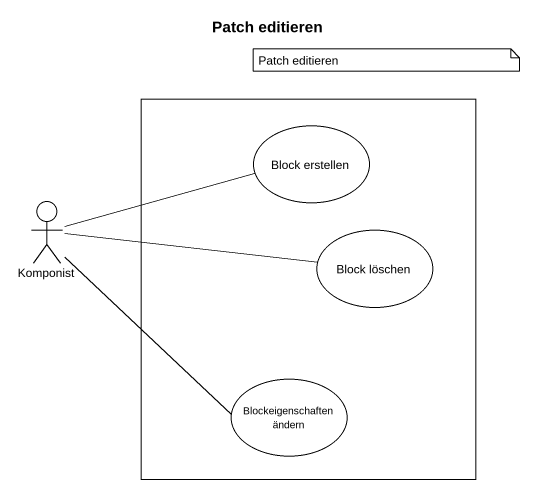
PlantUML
@startuml
title Patch editieren
rectangle " " as rectangle1 {
  usecase "Block erstellen" as Block_erstellen
  usecase "Block löschen" as Block_löschen
  usecase "Blockeigenschaften ändern" as Blockeigenschaften_ändern
}
actor Komponist
Komponist -right- Block_erstellen
Komponist -right- Block_löschen
Komponist -- Blockeigenschaften_ändern
note as N1
  Patch editieren
end note
@enduml
